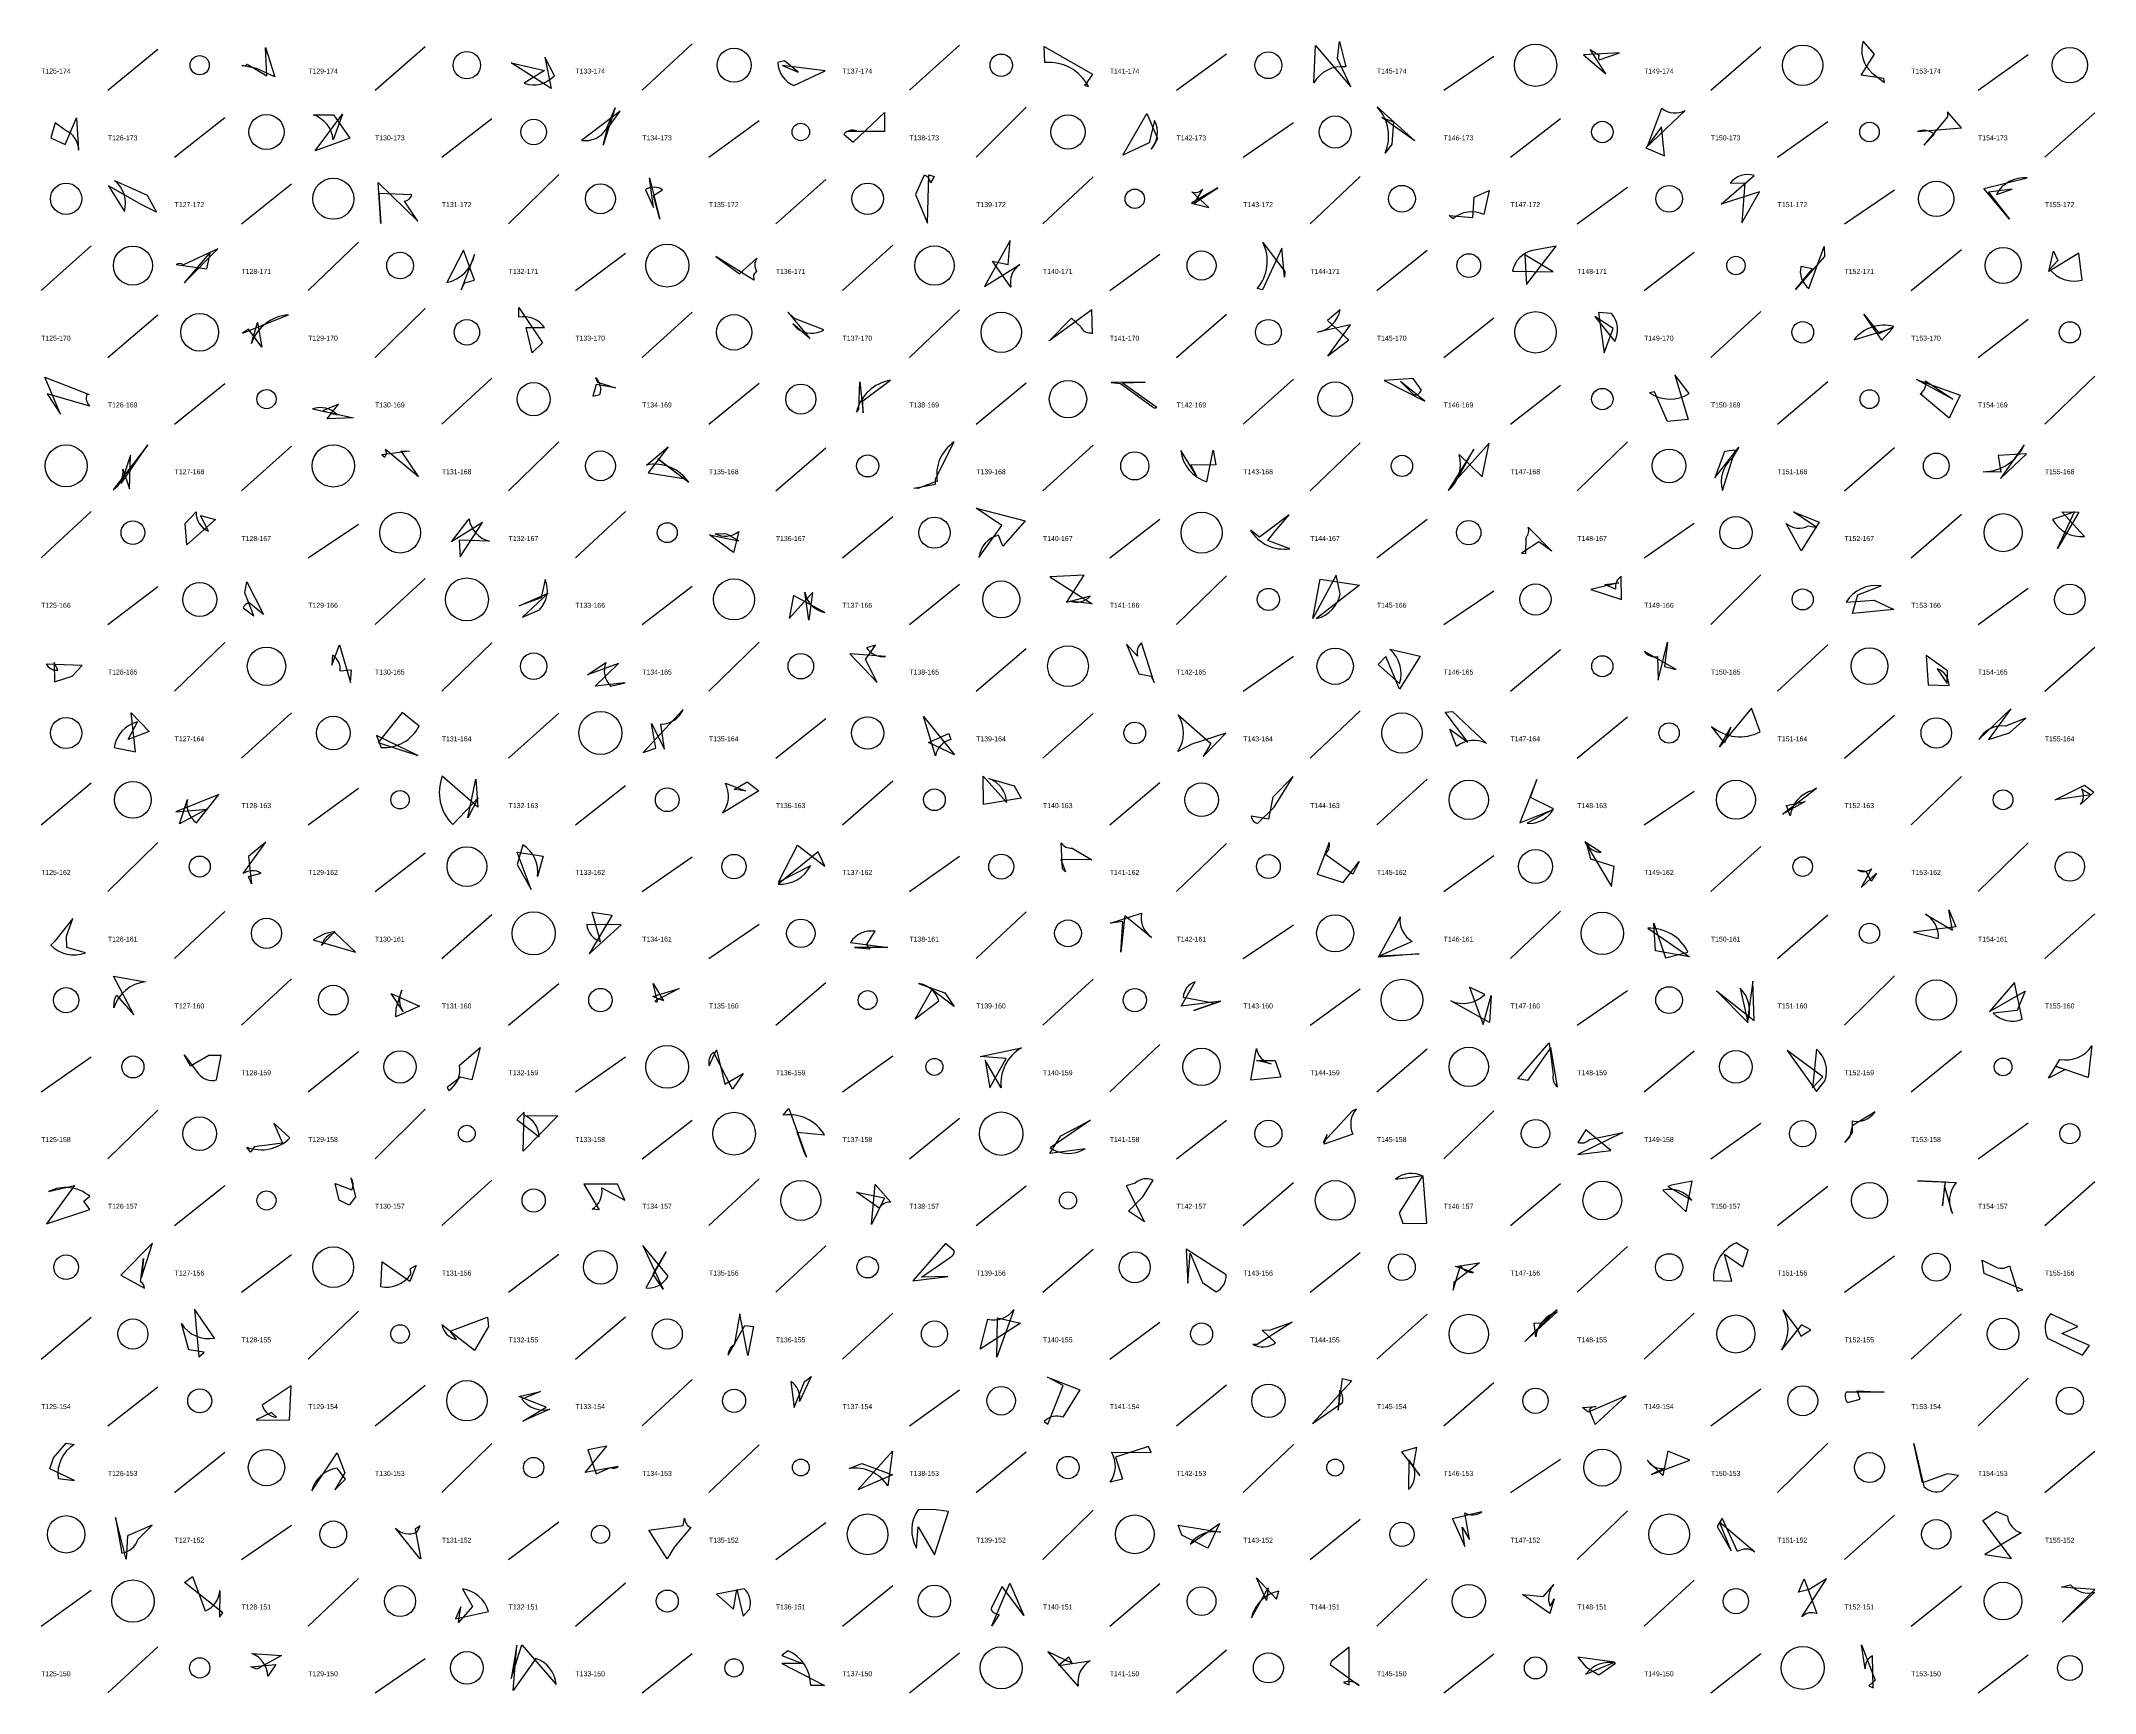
# Model space of a CAD drawing. Header units: millimetres. Extents: x -1 to 9990, y 0 to 15990.
# Drawn here: x 5000 to 6230, y 6000 to 6989 of the extents above; entities that cross this region are included whole.
import ezdxf

# ---------------------------------------------------------------- set-up
doc = ezdxf.new("R2010")
doc.units = ezdxf.units.MM
doc.layers.add('TEXT', color=3, linetype='Continuous')
doc.layers.add('WALL', color=1, linetype='Continuous')

msp = doc.modelspace()

# ---------------------------------------------------------------- linework, layer by layer
for points in [[(5776.4, 6979), (5777.6, 6989.3), (5781.3, 6974, 0.3), (5762.2, 6964.4), (5763.3, 6986.9), (5784.4, 6962.1)], [(6090.1, 6969.1), (6097.9, 6981.7), (6091.2, 6989.5, 0.3), (6096.4, 6970.5), (6104, 6964.7), (6103.6, 6967.1)], [(5140, 6968.1), (5129, 6973.1), (5120.3, 6974.9, 0.3), (5123.5, 6975.6), (5135.2, 6968.6), (5134.5, 6985.7)], [(5281.6, 6976.5), (5301.5, 6971.8), (5289.4, 6964.2, 0.3), (5307.4, 6968.7), (5301.7, 6979.9), (5305.5, 6961)], [(5453.4, 6970.8), (5445.3, 6977.6), (5441.3, 6976.6, 0.3), (5450.8, 6962.8), (5469.5, 6971.6), (5444, 6974.9)], [(5625.5, 6963.4), (5624.7, 6963.1), (5627.2, 6962.3, 0.3), (5601.2, 6976.6), (5600.7, 6986.2), (5629.7, 6969.6)], [(5937, 6969.9), (5927.8, 6984.4), (5933.1, 6981, 0.3), (5933.1, 6978.3), (5945.2, 6982.4), (5923.8, 6981.3)], [(5810, 6941.1), (5808.9, 6927.8), (5804.9, 6922.4, 0.3), (5800.1, 6950), (5822.7, 6929.7), (5803, 6943.6)], [(5014.5, 6927.5), (5021.2, 6943.5), (5022.5, 6924.1, 0.3), (5014.5, 6936), (5008.5, 6940.4), (5005.8, 6931.5)], [(5164.1, 6923.8), (5180.6, 6945.6), (5174.9, 6930.3, 0.3), (5163.1, 6945.2), (5175.2, 6945.3), (5185, 6931.4)], [(5339.1, 6936.7), (5346.9, 6947.4), (5323.6, 6930, 0.3), (5338.6, 6936.9), (5343.8, 6949.5), (5336.7, 6927.1)], [(5505.1, 6935.2), (5482.5, 6935.3), (5488.4, 6935.7, 0.3), (5480.8, 6933.8), (5486.3, 6928.9), (5505.2, 6946.6)], [(5662.3, 6946), (5668.5, 6931.1), (5664.9, 6924.7, 0.3), (5666.9, 6941.8), (5663.6, 6928.5), (5647.8, 6921.2)], [(5970.5, 6938), (5962.2, 6927), (5970.6, 6949.2, 0.3), (5984.6, 6947.9), (5961, 6925.6), (5972.2, 6920.7)], [(6141.7, 6944.1), (6127.5, 6927.2), (6133.7, 6933.6, 0.3), (6123.8, 6935.2), (6150, 6937.4), (6141.8, 6947)], [(5060.3, 6891.3), (5040.3, 6902.7), (5049.9, 6887.4, 0.3), (5044, 6905.9), (5063.5, 6897.1), (5069.1, 6887)], [(5201.8, 6904.8), (5225.7, 6881.5), (5217.6, 6893.6, 0.3), (5222, 6897.3), (5202.3, 6898.1), (5203.4, 6880.2)], [(5370.5, 6882.8), (5366.7, 6897), (5372.2, 6900.4, 0.3), (5362, 6900.4), (5366.7, 6889.7), (5364.3, 6907.6)], [(5531.7, 6909.3), (5534.9, 6908.3), (5532.7, 6904.6, 0.3), (5528.8, 6909.2), (5523.6, 6897.6), (5530.8, 6880.3)], [(5689, 6892.3), (5699.4, 6889.7), (5689.1, 6899.1, 0.3), (5695.5, 6900.7), (5690.4, 6892.1), (5704.8, 6901.5)], [(6029.2, 6899.1), (6006.2, 6891.8), (6025.9, 6909, 0.3), (6011.5, 6904.4), (6020.3, 6904.6), (6018.5, 6880.5)], [(6178.8, 6882.7), (6163.5, 6901.2), (6189.4, 6907.5, 0.3), (6171, 6897.6), (6180.4, 6900.8), (6166.2, 6898.9)], [(5858.2, 6896), (5867.2, 6900), (5864.1, 6885.5, 0.3), (5845.6, 6883), (5843.2, 6885), (5857.5, 6883.8)], [(5085.6, 6844.7), (5105.9, 6865.1), (5085.2, 6855.4, 0.3), (5080.9, 6855.7), (5099.2, 6853.1), (5101.5, 6863.3)], [(5259.6, 6846.3), (5252.9, 6864.2), (5242.9, 6844.8, 0.3), (5259.6, 6861.6), (5251.6, 6840.5), (5253.6, 6844.7)], [(5580.4, 6870), (5565, 6842.4), (5586.1, 6855.7, 0.3), (5580.8, 6842), (5569.8, 6857.6), (5579.1, 6855.7)], [(5743.1, 6865.4), (5731.4, 6840.4), (5728.3, 6841.2, 0.3), (5731.7, 6868.8), (5744.8, 6851.4), (5744.6, 6848)], [(5889.6, 6843.6), (5907.3, 6866.7), (5893.2, 6864, 0.3), (5881.2, 6851.6), (5905.5, 6851.2), (5888.6, 6861.4)], [(6050.6, 6840.7), (6060.9, 6853.1), (6053.9, 6854.5, 0.3), (6058.6, 6841.3), (6067.9, 6866.5), (6068, 6860.4)], [(6205.2, 6863.6), (6207.8, 6858.1), (6202.9, 6852.9, 0.3), (6222.4, 6846.3), (6220.4, 6862.4), (6202.4, 6851.5)], [(5404, 6860.4), (5418.3, 6850), (5428.7, 6859.4, 0.3), (5428.5, 6851.7), (5426.7, 6849.4), (5426.9, 6846.2)], [(5294.2, 6802.7), (5290.6, 6817.8), (5301.5, 6817.8, 0.3), (5286.1, 6824.1), (5286.1, 6829.9), (5300.3, 6808.7)], [(5460.3, 6811.3), (5450.3, 6820.1), (5452.9, 6817.2, 0.3), (5468.8, 6816.5), (5451.3, 6823.3), (5447.2, 6827)], [(5603.5, 6809.8), (5617.1, 6823.4), (5622.6, 6818.2, 0.3), (5628.5, 6814.7), (5629.6, 6814.4), (5629.3, 6828.5)], [(5770.7, 6800.7), (5784.2, 6819.5), (5764.5, 6815, 0.3), (5778, 6828.5), (5770.5, 6822.1), (5783.2, 6810.4)], [(5941.4, 6817.3), (5930.6, 6824.5), (5942.5, 6809.6, 0.3), (5940.5, 6826.3), (5932.8, 6826.8), (5936.1, 6802.8)], [(5124.3, 6816.8), (5120.6, 6814.5), (5148.2, 6825.5, 0.3), (5126, 6808.4), (5129.7, 6820.8), (5132.2, 6806.1)], [(6091.6, 6825.9), (6100.8, 6814.3), (6109.5, 6818.5, 0.3), (6085.8, 6810.6), (6109.1, 6817.6), (6102.4, 6810.4)], [(5974.1, 6761.5), (5966.3, 6779.3), (5963.3, 6778.8, 0.3), (5987, 6778.3), (5978.5, 6789.6), (5986.4, 6762.8)], [(5002.3, 6788.1), (5028.7, 6777.8), (5027.4, 6777.8, 0.3), (5029.2, 6770.7), (5003.7, 6778.1), (5011.6, 6766)], [(5332.5, 6783.8), (5330.5, 6776.8), (5334.7, 6777.7, 0.3), (5332, 6787.9), (5333.2, 6785.1), (5344, 6781.8)], [(5492.3, 6766.8), (5492.1, 6774), (5508.7, 6786.3, 0.3), (5488.3, 6767.2), (5489.7, 6769), (5490.4, 6785.4)], [(5640.9, 6785), (5646.5, 6784.3), (5665.4, 6770.6, 0.3), (5668.2, 6769.9), (5647.5, 6784.8), (5661.3, 6785.2)], [(5828.7, 6773.7), (5814.1, 6785.5), (5822.2, 6777.5, 0.3), (5826.8, 6780.3), (5821.7, 6787.3), (5804.4, 6786.2)], [(6149.3, 6777.3), (6142.7, 6763.5), (6125.4, 6778.1, 0.3), (6128.5, 6786), (6145, 6774.9), (6123.2, 6786.8)], [(5178.1, 6771.9), (5168.7, 6768), (5177.3, 6765.6, 0.3), (5162.6, 6769.1), (5187.2, 6763.8), (5171.3, 6763.1)], [(5047.9, 6724.5), (5064, 6747.6), (5043.1, 6720.7, 0.3), (5049, 6733), (5052.9, 6721.3), (5053.6, 6741.5)], [(5220.7, 6743.9), (5204, 6741.7), (5205.9, 6740.3, 0.3), (5206.3, 6745), (5226, 6728.6), (5215.7, 6744.1)], [(5384.8, 6727.5), (5369.3, 6739.2), (5387.9, 6725.2, 0.3), (5362.6, 6735.5), (5375.6, 6746.5), (5363.6, 6730.9)], [(5535.7, 6724.1), (5535.6, 6727.3), (5546.9, 6749.4, 0.3), (5536.7, 6725.8), (5525.1, 6721.5), (5522.6, 6721.7)], [(5688.5, 6735.4), (5691.9, 6729.1), (5682.6, 6744.2, 0.3), (5698.2, 6725.5), (5702, 6744.4), (5703.6, 6735.6)], [(5848.3, 6727.5), (5858.1, 6745.1), (5842.6, 6720.2, 0.3), (5849.3, 6741.9), (5863, 6728.4), (5867.2, 6748.7)], [(6002.3, 6727.9), (6016.7, 6746.3), (6012.8, 6739.7, 0.3), (6007, 6720.2), (6014.6, 6744.5), (6008.2, 6743.6)], [(6172.1, 6741.3), (6173.7, 6731.3), (6163, 6731.5, 0.3), (6187.6, 6747.6), (6173.4, 6727.5), (6189.1, 6742.2)], [(5087.3, 6687.8), (5086.2, 6700.4), (5092.8, 6707.4, 0.3), (5100.2, 6695.8), (5095.5, 6705.2), (5104.4, 6702.8)], [(5589.3, 6702.1), (5575.9, 6686.9), (5573.4, 6693.6, 0.3), (5561.6, 6680.2), (5575.4, 6699.3), (5560, 6709.6)], [(5747.4, 6705.6), (5729.6, 6692.4), (5724.2, 6696.5, 0.3), (5747.9, 6685.4), (5734.6, 6690.3), (5739.1, 6695.9)], [(6064.8, 6701.3), (6054.1, 6684.1), (6045, 6700.5, 0.3), (6058.4, 6699.1), (6063.5, 6698), (6049.5, 6707.4)], [(6207.5, 6685.6), (6217.8, 6707.5), (6204.6, 6702.9, 0.3), (6223.8, 6692.7), (6210.2, 6707.5), (6220.3, 6707.2)], [(5264.4, 6701.1), (5245.8, 6689.5), (5256.3, 6703.2, 0.3), (5268.5, 6689.9), (5250.4, 6690.6), (5250.9, 6680.5)], [(5417.9, 6690.1), (5410.6, 6694.1), (5403.7, 6694.4, 0.3), (5417.8, 6695.7), (5414.7, 6683.1), (5400.4, 6693.7)], [(5886.5, 6682.7), (5889.1, 6682.5), (5889.3, 6692.2, 0.3), (5890.6, 6698.3), (5904.7, 6684), (5897, 6689.6)], [(5303.7, 6658.8), (5288.3, 6644.4), (5298.5, 6648.8, 0.3), (5301.9, 6667), (5299.5, 6655.9), (5286.3, 6651.1)], [(5604.1, 6668.5), (5629.5, 6652.3), (5616.2, 6654, 0.3), (5628.2, 6657), (5614.2, 6653.1), (5624.6, 6669.5)], [(5766.1, 6667.2), (5789.6, 6663.6), (5763.9, 6643.6, 0.3), (5778, 6658.4), (5775.5, 6669.5), (5761.7, 6643.5)], [(5928.2, 6660.9), (5946.4, 6655), (5946.3, 6668.9, 0.3), (5942.9, 6661.1), (5936.4, 6664), (5944.9, 6665)], [(5123.2, 6665.6), (5133.2, 6645.9), (5124.6, 6652.9, 0.3), (5121.1, 6650), (5127.5, 6645.2), (5122.1, 6659)], [(5462, 6659.1), (5459.7, 6642.6), (5457.3, 6659.3, 0.3), (5469.4, 6647.2), (5450.6, 6657.4), (5448, 6643.5)], [(6084.8, 6646.6), (6088, 6657.7), (6101.9, 6663.2, 0.3), (6081.1, 6653.4), (6097.8, 6654.5), (6109.6, 6649)], [(5185.3, 6605.2), (5186, 6612.6), (5179.1, 6612, 0.3), (5174.6, 6621.6), (5174.2, 6615.6), (5178.7, 6627.8)], [(5493.8, 6619), (5499.7, 6627.6), (5494.3, 6626.1, 0.3), (5505.8, 6620.9), (5484.4, 6622.5), (5500.7, 6605.3)], [(5664.9, 6609), (5666.7, 6605.2), (5659, 6629, 0.3), (5656.7, 6621.1), (5650.1, 6628.2), (5657.4, 6610.5)], [(5805.4, 6620.9), (5800.8, 6616.1), (5813.6, 6604.7, 0.3), (5807.8, 6625.2), (5825.9, 6621.1), (5813.5, 6601.2)], [(5972.3, 6614.8), (5979.2, 6613), (5960.2, 6623.9, 0.3), (5968.1, 6620.8), (5968.4, 6606.6), (5974.1, 6629.4)], [(6128.9, 6621.5), (6130.2, 6603.8), (6142.7, 6603.5, 0.3), (6135.6, 6613.5), (6141.6, 6604.7), (6141.7, 6612.3)], [(5018.7, 6609.1), (5024.6, 6615.4), (5003, 6616.3, 0.3), (5010, 6612.6), (5007.8, 6617.3), (5008.1, 6605.7)], [(5345.9, 6616.6), (5327.3, 6609.9), (5338.3, 6617.2, 0.3), (5341, 6603.1), (5349.8, 6605.1), (5331.8, 6603.1)], [(5064.7, 6575.8), (5052.2, 6571.1), (5057.7, 6581.6, 0.3), (5043.7, 6566.3), (5056.5, 6563.8), (5054, 6587.1)], [(5225.7, 6561.5), (5200.8, 6573.5), (5203.7, 6566.4, 0.3), (5226.4, 6579), (5216.3, 6587.3), (5201.9, 6569.3)], [(5365.5, 6580.6), (5373.3, 6565.4), (5371.1, 6580.3, 0.3), (5384.5, 6589.1), (5360.5, 6563.4), (5368.2, 6565.9)], [(5531.5, 6569.4), (5543.6, 6574.7), (5544.8, 6571.1, 0.3), (5535.7, 6561.3), (5528.5, 6584.8), (5547.1, 6562)], [(5709.5, 6574.9), (5689.2, 6568.4), (5680.8, 6564, 0.3), (5680.9, 6585.9), (5700.6, 6568.7), (5696, 6561)], [(5840.9, 6587.4), (5845.3, 6587.8), (5865.7, 6568.7, 0.3), (5847.6, 6566.9), (5843.7, 6577.3), (5854.5, 6569.6)], [(6012, 6578.4), (6008.2, 6569.2), (6000.4, 6578.9, 0.3), (6029.6, 6575.7), (6024.3, 6589.9), (6005.1, 6566.8)], [(6178.8, 6575), (6188.7, 6583.8), (6176.5, 6579.1, 0.3), (6160.4, 6571.2), (6179.6, 6589.4), (6166.2, 6571.2)], [(5260.4, 6547.4), (5261.5, 6530.6), (5240.3, 6549.1, 0.3), (5246.5, 6520.1), (5261.7, 6536.2), (5255.5, 6524.1)], [(5422.8, 6545.7), (5429.8, 6540.3), (5408, 6527, 0.3), (5409.8, 6544.9), (5421.8, 6540.3), (5415, 6541.2)], [(5564.3, 6532.2), (5564.2, 6549.1), (5578.4, 6533.4, 0.3), (5567.6, 6547.7), (5582.7, 6543.4), (5587, 6536)], [(5737.6, 6536.5), (5735.1, 6523.4), (5724.7, 6525.2, 0.3), (5728.5, 6520.8), (5738.4, 6530.5), (5749.8, 6548.9)], [(5885.6, 6521.2), (5905.6, 6529.1), (5890, 6520.9, 0.3), (5905.8, 6529.6), (5892, 6536.4), (5895.7, 6547.1)], [(6223.7, 6543.8), (6229.3, 6539.5), (6221.3, 6532.1, 0.3), (6222, 6541.5), (6227.8, 6537.9), (6206.1, 6535)], [(5099.3, 6529.3), (5082.8, 6520.6), (5087.6, 6535.2, 0.3), (5093.1, 6521.2), (5106.5, 6538.2), (5080.7, 6527.8)], [(6042.9, 6526.4), (6063.2, 6542), (6061.1, 6540.6, 0.3), (6047.4, 6525.3), (6045.2, 6531.5), (6056.4, 6534)], [(5126.1, 6484.7), (5124.3, 6489), (5131.8, 6491, 0.3), (5121, 6490.8), (5134.7, 6509.6), (5124.2, 6501.1)], [(5285.2, 6503.7), (5300.7, 6501.2), (5297.3, 6489, 0.3), (5288.5, 6508.1), (5285.2, 6496.3), (5293.5, 6481.3)], [(5469.3, 6495.2), (5465.4, 6503.9), (5441.5, 6484.5, 0.3), (5460.8, 6495.5), (5441.7, 6485.6), (5453, 6507.9)], [(5613.6, 6491.8), (5611.8, 6493.7), (5610.9, 6509.2, 0.3), (5617.4, 6506.1), (5629.2, 6499.1), (5610.8, 6499.3)], [(5789.4, 6498), (5785.5, 6490.5), (5768.8, 6502.4, 0.3), (5771.5, 6509.5), (5764.2, 6490.4), (5779.7, 6485.5)], [(5942, 6495.1), (5928.1, 6499.4), (5925.5, 6509.2, 0.3), (5934.4, 6503.5), (5924.5, 6509.8), (5940.4, 6483.1)], [(6096, 6486.3), (6093.1, 6492.1), (6088, 6492.8, 0.3), (6096.1, 6493.7), (6090.1, 6482.5), (6099.1, 6491.1)], [(5019, 6463.9), (5008, 6450.1), (5005.8, 6448, 0.3), (5026.6, 6443.3), (5015.4, 6446.6), (5015.3, 6453.4)], [(5328.3, 6442.8), (5347.5, 6460), (5326.8, 6460.2, 0.3), (5335, 6450.1), (5330.1, 6467.7), (5342, 6465.9)], [(5647.9, 6462.1), (5640.4, 6461), (5659, 6467, 0.3), (5665, 6452.6), (5649.1, 6465.4), (5646.7, 6443.8)], [(5801, 6440.7), (5811.8, 6460.2), (5813.9, 6464.8, 0.3), (5821.2, 6450.2), (5801.7, 6441.6), (5825.3, 6442.7)], [(5965.8, 6461), (5972.8, 6440.3), (5986.3, 6443.8, 0.3), (5962.2, 6458), (5987.3, 6441), (5966.9, 6444.5)], [(6146.7, 6458.9), (6121.4, 6455.7), (6136.2, 6451.9, 0.3), (6128.5, 6466.4), (6144.7, 6456.9), (6142.6, 6469)], [(5163, 6451.1), (5188.3, 6443.8), (5176.2, 6455.3, 0.3), (5168, 6447.8), (5176, 6456), (5169.7, 6454.8)], [(5496.6, 6445.8), (5494.3, 6448.1), (5499.5, 6456.2, 0.3), (5484.7, 6449.5), (5507.1, 6446.5), (5487.2, 6446.5)], [(5055.5, 6406.1), (5043.4, 6429.4), (5062.6, 6426, 0.3), (5043.6, 6410.3), (5043.9, 6415.1), (5045.1, 6418)], [(5212.4, 6404.9), (5212.6, 6410.2), (5216.1, 6420.9, 0.3), (5216.9, 6408.1), (5209.7, 6418.9), (5226.6, 6411.3)], [(5366.3, 6417.1), (5382.2, 6422), (5367.6, 6414.4, 0.3), (5369.2, 6414.1), (5366.5, 6424.9), (5372.8, 6414.6)], [(5533.5, 6421.3), (5523.5, 6403.8), (5537.6, 6414.5, 0.3), (5525.5, 6424.9), (5541.2, 6419.3), (5546.9, 6411.2)], [(5706.5, 6414.4), (5682.7, 6411.3), (5691.2, 6426, 0.3), (5684, 6416.8), (5703, 6413.1), (5690.4, 6408.8)], [(5868.4, 6417.7), (5867.4, 6401.5), (5844.3, 6414.5, 0.3), (5864.6, 6418.3), (5855.5, 6422.8), (5863.7, 6400.3)], [(6025.9, 6402.8), (6025.1, 6426.4), (6021.8, 6401.8, 0.3), (6017.6, 6422.1), (6022.1, 6401.5), (6003.4, 6420.6)], [(6188.3, 6420.4), (6183.4, 6408.8), (6169.1, 6407.2, 0.3), (6186.5, 6403.5), (6181.9, 6425.5), (6166.9, 6408.1)], [(5251.2, 6368.8), (5243.1, 6362.6), (5244.2, 6360.8, 0.3), (5250.6, 6376.1), (5263, 6386.6), (5257.9, 6367.2)], [(5420.5, 6371.1), (5414, 6361.6), (5402.7, 6383.8, 0.3), (5400.2, 6375.7), (5404.5, 6385.3), (5409.5, 6364.7)], [(5578, 6380), (5562.4, 6381.2), (5587.1, 6386.4, 0.3), (5575, 6362.5), (5565.4, 6379.1), (5568.2, 6362.5)], [(5742.4, 6368.9), (5724.4, 6367), (5727.8, 6386, 0.3), (5736.6, 6376.8), (5727.8, 6378.9), (5739, 6378.9)], [(5884.3, 6367.8), (5903.1, 6389.5), (5905.6, 6370.2, 0.3), (5908.1, 6363), (5904.2, 6386.6), (5890.1, 6366.8)], [(6045.7, 6384.9), (6063.3, 6360.3), (6068.4, 6366.8, 0.3), (6063.3, 6385.6), (6060.9, 6362.5), (6067, 6369.1)], [(6212.3, 6373.5), (6202.2, 6368.2), (6209, 6379.5, 0.3), (6228.2, 6387.6), (6226, 6368.7), (6206.8, 6375.3)], [(5089.4, 6375.4), (5085.6, 6382.3), (5094.2, 6370.9, 0.3), (5105.1, 6367.2), (5107.9, 6381.8), (5100.5, 6381.8)], [(5289.3, 6347.8), (5285, 6343.4), (5298.2, 6333.1, 0.3), (5289.7, 6345.9), (5309.4, 6345.6), (5288.7, 6324.6)], [(5456.8, 6324.5), (5452.9, 6335.8), (5469.2, 6334.3, 0.3), (5444.4, 6346.1), (5447.8, 6350), (5458.3, 6320.9)], [(5767.8, 6329.8), (5785.4, 6348.6), (5787.8, 6349.9, 0.3), (5785.6, 6334.8), (5768.4, 6328.8), (5770.2, 6334.5)], [(6080.3, 6329.7), (6084.9, 6335.4), (6084.8, 6342.6, 0.3), (6098.3, 6348.1), (6084.6, 6339.7), (6083.1, 6332.8)], [(5127.7, 6327.2), (5125.4, 6324), (5123.2, 6327, 0.3), (5149, 6332.5), (5139.3, 6341.3), (5144.5, 6329.4)], [(5618.6, 6337.9), (5628.4, 6343.1), (5604.3, 6326.6, 0.3), (5625.2, 6326), (5604.2, 6323.2), (5610.8, 6333.8)], [(5940, 6325), (5925.1, 6337.3), (5920.3, 6329.8, 0.3), (5927.3, 6331.5), (5947.3, 6335.6), (5920.3, 6322.6)], [(5815.6, 6281.2), (5829.9, 6281.3), (5827.7, 6309.4, 0.3), (5811.2, 6307.8), (5827.6, 6310), (5813.4, 6287.5)], [(5029.1, 6289.6), (5025.7, 6294.5), (5029.2, 6297.5, 0.3), (5004.5, 6300.3), (5020.1, 6304), (5003.2, 6280.9)], [(5178.5, 6295.2), (5176.2, 6305.2), (5186.1, 6301.4, 0.3), (5185.6, 6308.6), (5188.3, 6297.2), (5184.6, 6292.1)], [(5325, 6304.7), (5334.2, 6289.4), (5330, 6289.7, 0.3), (5335.8, 6302.5), (5349.6, 6295.1), (5345.2, 6304.8)], [(5497.3, 6280.5), (5499.6, 6304.6), (5508.8, 6293.9, 0.3), (5501.9, 6290.3), (5488.3, 6300), (5505.2, 6296.6)], [(5651.3, 6288.5), (5659.9, 6297.1), (5666.1, 6307.1, 0.3), (5655.3, 6305.4), (5649.8, 6303.8), (5660.9, 6282.1)], [(5976.4, 6304.2), (5974.3, 6303.4), (5988.6, 6295.2, 0.3), (5971.2, 6301.1), (5985.2, 6288.1), (5988.8, 6306.6)], [(6140.6, 6305.9), (6123.7, 6306.7), (6146.9, 6305.8, 0.3), (6144.7, 6287.1), (6140, 6303.9), (6138.8, 6291.7)], [(5066.8, 6269.4), (5047.7, 6250.3), (5062, 6242.5, 0.3), (5059.6, 6246.2), (5061.3, 6260.3), (5060.2, 6248.8)], [(5366.5, 6250.9), (5374.4, 6264.3), (5362.1, 6242.6, 0.3), (5375.5, 6249.6), (5360.4, 6268.1), (5372.5, 6241.9)], [(5543, 6249.4), (5527.2, 6249.1), (5544.7, 6261.1, 0.3), (5546.9, 6264.8), (5541.7, 6269.2), (5522, 6246.9)], [(5688.2, 6263.4), (5695.6, 6245.9), (5703.8, 6240.3, 0.3), (5709.7, 6250.4), (5685.8, 6265.9), (5686.7, 6245.4)], [(6019.2, 6255.2), (6022.3, 6265.2), (6015.1, 6269.6, 0.3), (6001.5, 6247), (6012.5, 6246.6), (6008.1, 6262.9)], [(5220.8, 6246.4), (5204, 6258.2), (5203.2, 6243.4, 0.3), (5221.4, 6250.8), (5221.3, 6254.3), (5224.7, 6256.1)], [(5846, 6245.9), (5845.7, 6241.3), (5850.1, 6256.1, 0.3), (5857.8, 6251.9), (5847.1, 6255.5), (5861.4, 6257.6)], [(6163.6, 6251.2), (6162.4, 6259.3), (6169.7, 6255.7, 0.3), (6178.8, 6255.8), (6183.6, 6240.7), (6186.8, 6241.4)], [(5097.7, 6204.1), (5088.5, 6205.6), (5084, 6221.2, 0.3), (5103.9, 6212.5), (5091.8, 6229.8), (5094.4, 6201.4)], [(5267.9, 6219.5), (5259.6, 6205.2), (5240, 6220.5, 0.3), (5248.8, 6211.7), (5244.9, 6216.6), (5267.4, 6225.1)], [(5423.3, 6202.1), (5418.5, 6227.1), (5415.1, 6208.4, 0.3), (5411.5, 6202.4), (5421.5, 6220), (5426.6, 6219.5)], [(5586.6, 6221.4), (5562.4, 6206), (5566.9, 6223.9, 0.3), (5582.6, 6229.5), (5572.3, 6201.1), (5572.8, 6224.7)], [(5908, 6229.6), (5888.6, 6210.6), (5908, 6228.2, 0.3), (5895.1, 6213.4), (5894.1, 6221.4), (5898.3, 6221.7)], [(6059.8, 6217.4), (6054.3, 6220.4), (6042.2, 6205.6, 0.3), (6043.1, 6229.5), (6051.8, 6217.8), (6053.8, 6213.7)], [(6210.1, 6215.2), (6219.7, 6219.4), (6203.3, 6227.1, 0.3), (6201.5, 6212.6), (6222.5, 6202.3), (6226.7, 6208.1)], [(5749.3, 6222), (5728.2, 6208.8), (5725.6, 6208.8, 0.3), (5739.2, 6209.8), (5731.3, 6217.3), (5736.3, 6217.5)], [(5457.5, 6186.7), (5461.2, 6189.6), (5454.3, 6174.5, 0.3), (5449, 6186.6), (5451, 6170.9), (5457.3, 6187)], [(5602.8, 6189.1), (5622.1, 6181.6), (5611.9, 6165.1, 0.3), (5600.8, 6162.6), (5603, 6160.9), (5612.2, 6184.1)], [(5784.9, 6187), (5761.5, 6161.3), (5779.2, 6173.7, 0.3), (5777.5, 6181.2), (5776.8, 6169.3), (5779.3, 6188.3)], [(5148.7, 6163.4), (5149.8, 6183.9), (5132.4, 6172.3, 0.3), (5141, 6165.1), (5137.9, 6167.9), (5128.9, 6163.6)], [(5286.2, 6177.5), (5299, 6180.5), (5288, 6175.9, 0.3), (5304.7, 6169.9), (5288.5, 6162.8), (5302.4, 6171.1)], [(5926.6, 6168.1), (5923.1, 6171), (5931.3, 6171.5, 0.3), (5927.1, 6169.4), (5930.7, 6160.8), (5949.2, 6178)], [(6103.7, 6180.2), (6097.5, 6180.2), (6081, 6180.2, 0.3), (6081.8, 6173.9), (6089.4, 6176), (6087.7, 6181)], [(5007.4, 6140.8), (5015, 6149.7), (5019.9, 6148.8, 0.3), (5010.3, 6128.4), (5020, 6127.3), (5005.2, 6134.3)], [(5175.9, 6121.6), (5182.4, 6128), (5177.3, 6134.7, 0.3), (5162.1, 6121.1), (5177.4, 6143.8), (5182, 6131.9)], [(5327.4, 6145.7), (5332.4, 6131.2), (5341, 6135, 0.3), (5345.7, 6135.7), (5325.8, 6132.1), (5338.9, 6147.8)], [(5489.2, 6121.6), (5509.9, 6144.9), (5507.1, 6124, 0.3), (5483.9, 6134.4), (5491.5, 6137.5), (5509.9, 6130.7)], [(5643.4, 6141.3), (5647.7, 6128), (5640.3, 6126.3, 0.3), (5641, 6144.3), (5664.9, 6144), (5663.3, 6147.6)], [(5825.8, 6130.3), (5819.1, 6139.6), (5819, 6121.9, 0.3), (5821.9, 6135.8), (5823.9, 6147.1), (5814.8, 6144.4)], [(5974.2, 6144.9), (5971.3, 6130.3), (5961.9, 6139.4, 0.3), (5972.2, 6134.6), (5964.5, 6130.8), (5987.4, 6139.4)], [(6126.7, 6125.8), (6121.6, 6149.5), (6127.6, 6123.7, 0.3), (6138.7, 6121.1), (6148.3, 6130.3), (6141.7, 6131.2)], [(5050.9, 6080.2), (5044.6, 6105), (5048.4, 6083.8, 0.3), (5057.9, 6091.9), (5066.6, 6100.4), (5051.7, 6094.1)], [(5363.9, 6097.4), (5384.6, 6100.2), (5385.4, 6104.7, 0.3), (5389.2, 6099), (5379.3, 6087.6), (5375, 6080.3)], [(5543.4, 6108.6), (5534.7, 6109.8), (5525.3, 6109.6, 0.3), (5524.3, 6086.8), (5525.2, 6099.5), (5535, 6082.8)], [(5683.1, 6094.5), (5680.9, 6100.4), (5706.5, 6096.2, 0.3), (5688.1, 6089.2), (5705.8, 6101.5), (5698.7, 6086.7)], [(5851.1, 6099.3), (5855.5, 6092), (5852.7, 6107.9, 0.3), (5862.8, 6108.5), (5845.3, 6104.3), (5852.7, 6087.7)], [(6012.2, 6085.1), (6005.1, 6102.5), (6026.3, 6084.5, 0.3), (6016, 6084.7), (6006.7, 6104.6), (6003.8, 6099.6)], [(6162.8, 6103.3), (6171.1, 6108.6), (6177.6, 6105.9, 0.3), (6185.8, 6095.9), (6164, 6083), (6180.1, 6080.5)], [(5227.4, 6080.3), (5226.9, 6080.5), (5212.3, 6098.6, 0.3), (5225, 6096.2), (5227.1, 6100), (5224.1, 6098)], [(5085.9, 6066.2), (5090.7, 6069.7), (5098.3, 6049.2, 0.3), (5107, 6061.4), (5106.9, 6045.3), (5108.9, 6048)], [(5588.5, 6046.3), (5575.6, 6063.7), (5568.7, 6050.3, 0.3), (5573.7, 6047), (5569.4, 6040.1), (5580.1, 6065.7)], [(5727.8, 6069), (5739.8, 6056.1), (5741.3, 6060.9, 0.3), (5724.8, 6045), (5734.8, 6063), (5733.8, 6055.3)], [(5887.1, 6059), (5899.8, 6057.8), (5905.9, 6064.9, 0.3), (5903.7, 6052), (5906.1, 6056.3), (5903.5, 6047.6)], [(6052.5, 6060.4), (6055.8, 6068.4), (6063.4, 6047.5, 0.3), (6054.5, 6045.6), (6069.3, 6068.4), (6058.9, 6061.9)], [(6221.6, 6062.6), (6209.9, 6063.4), (6215.3, 6064.8, 0.3), (6229.9, 6060.4), (6210.4, 6042.3), (6229.9, 6061.9)], [(5251.3, 6051.6), (5248.1, 6044.3), (5268, 6048.7, 0.3), (5252.3, 6062.3), (5258.4, 6051.7), (5249.9, 6042.1)], [(5416.6, 6061.9), (5420.5, 6045.9), (5424.2, 6050.1, 0.3), (5421.1, 6062.3), (5404.5, 6059.1), (5414.6, 6050.2)], [(5281.5, 6008.6), (5288, 6028.8), (5308.5, 6005.1, 0.3), (5296.3, 6020.6), (5282.8, 6001.5), (5285, 6028.7)], [(5772.8, 6019), (5772, 6017), (5789.3, 6004.5, 0.3), (5780, 6006.2), (5783.4, 6004.8), (5783.3, 6027.4)], [(6094.7, 6004.2), (6097.1, 6003), (6096.7, 6022.2, 0.3), (6092.5, 6014.5), (6090.3, 6028.9), (6098.3, 6007.7)], [(5125.6, 6015.6), (5140.5, 6017), (5135.8, 6010, 0.3), (5126.3, 6023.6), (5143.9, 6022.5), (5129.3, 6014.2)], [(5443.6, 6017.7), (5469.1, 6004.5), (5460.9, 6004.5, 0.3), (5447.2, 6025.3), (5443.6, 6022.4), (5455.9, 6017.6)], [(5615.4, 6021.5), (5609.3, 6016.5), (5628.3, 6019.3, 0.3), (5621, 6004), (5603, 6024.9), (5617.4, 6017.9)], [(5925.1, 6015.6), (5932.9, 6010.9), (5942.9, 6017.8, 0.3), (5925.2, 6011.3), (5942.2, 6018.5), (5920.4, 6021.4)]]:
    msp.add_lwpolyline(points, format="xyb", close=True)
for centre, radius in [((5895, 6975), 12.7), ((6055, 6975), 12.1), ((5095, 6975), 5.75), ((5255, 6975), 8.2), ((5415, 6975), 10.2), ((5575, 6975), 6.7), ((5735, 6975), 8.02), ((6215, 6975), 10.6), ((5135, 6935), 10.5), ((5295, 6935), 7.59), ((5455, 6935), 5.2), ((5615, 6935), 10.2), ((5775, 6935), 9.59), ((5935, 6935), 6.41), ((6095, 6935), 5.88), ((5015, 6895), 9.4), ((5175, 6895), 12.3), ((5335, 6895), 8.98), ((5495, 6895), 9.41), ((5655, 6895), 5.81), ((5815, 6895), 8.03), ((5975, 6895), 8.01), ((6135, 6895), 10.6), ((5055, 6855), 11.7), ((5375, 6855), 12.9), ((5535, 6855), 11.8), ((5695, 6855), 8.72), ((6175, 6855), 10.8), ((5215, 6855), 8.01), ((5855, 6855), 7.11), ((6015, 6855), 5.53), ((5575, 6815), 12.1), ((5895, 6815), 12.4), ((5095, 6815), 11.3), ((5255, 6815), 7.63), ((5415, 6815), 10.6), ((5735, 6815), 7.74), ((6055, 6815), 6.5), ((6215, 6815), 6.35), ((5135, 6775), 5.77), ((5295, 6775), 9.95), ((5455, 6775), 9.01), ((5615, 6775), 11.2), ((5775, 6775), 10.4), ((5935, 6775), 6.4), ((6095, 6775), 5.65), ((5015, 6735), 12.6), ((5175, 6735), 12.7), ((5335, 6735), 8.94), ((5495, 6735), 6.64), ((5655, 6735), 8.45), ((5815, 6735), 6.38), ((5975, 6735), 10.1), ((6135, 6735), 7.72), ((5215, 6695), 12.2), ((5535, 6695), 9.36), ((5695, 6695), 12.3), ((6015, 6695), 9.71), ((6175, 6695), 11.4), ((5055, 6695), 7.11), ((5375, 6695), 5.98), ((5855, 6695), 7.31), ((5255, 6655), 12.9), ((5415, 6655), 12.3), ((5095, 6655), 10.2), ((5575, 6655), 11.1), ((5735, 6655), 6.65), ((5895, 6655), 9.38), ((6055, 6655), 6.32), ((6215, 6655), 9.18), ((5135, 6615), 11.5), ((5295, 6615), 7.93), ((5455, 6615), 7.65), ((5615, 6615), 12.2), ((5775, 6615), 10.9), ((5935, 6615), 6.32), ((6095, 6615), 11), ((5015, 6575), 9.35), ((5175, 6575), 10.1), ((5335, 6575), 12.9), ((5495, 6575), 9.71), ((5655, 6575), 6.51), ((5815, 6575), 12.1), ((5975, 6575), 6.11), ((6135, 6575), 9.15), ((5055, 6535), 11), ((5695, 6535), 10.1), ((5855, 6535), 11.8), ((6015, 6535), 11.7), ((5215, 6535), 5.5), ((5375, 6535), 7.12), ((5535, 6535), 6.5), ((6175, 6535), 5.93), ((5255, 6495), 11.9), ((5095, 6495), 6.3), ((5415, 6495), 7.31), ((5575, 6495), 7.47), ((5735, 6495), 7.14), ((5895, 6495), 10.2), ((6055, 6495), 5.87), ((6215, 6495), 8.77), ((5135, 6455), 9.02), ((5295, 6455), 12.9), ((5455, 6455), 8.51), ((5615, 6455), 7.99), ((5775, 6455), 11.1), ((5935, 6455), 12.7), ((6095, 6455), 6.06), ((5015, 6415), 7.53), ((5175, 6415), 8.91), ((5335, 6415), 7.02), ((5495, 6415), 5.66), ((5655, 6415), 6.97), ((5815, 6415), 12.5), ((5975, 6415), 8.03), ((6135, 6415), 12.1), ((5215, 6375), 9.68), ((5375, 6375), 12.8), ((5695, 6375), 11.2), ((5855, 6375), 11.8), ((6015, 6375), 9.8), ((5055, 6375), 6.61), ((5535, 6375), 5.12), ((6175, 6375), 5.32), ((5415, 6335), 12.8), ((5575, 6335), 13), ((5095, 6335), 10.1), ((5255, 6335), 5.02), ((5735, 6335), 8.14), ((5895, 6335), 8.51), ((6055, 6335), 7.88), ((6215, 6335), 6.02), ((5135, 6295), 5.74), ((5295, 6295), 6.96), ((5455, 6295), 12), ((5615, 6295), 5.15), ((5775, 6295), 11.9), ((5935, 6295), 11.6), ((6095, 6295), 10.8), ((5015, 6255), 7.37), ((5175, 6255), 12.2), ((5335, 6255), 10.1), ((5495, 6255), 6.42), ((5655, 6255), 9.26), ((5815, 6255), 7.98), ((5975, 6255), 8.11), ((6135, 6255), 8.38), ((5055, 6215), 8.99), ((5375, 6215), 9.02), ((5855, 6215), 11.8), ((6015, 6215), 11.4), ((6175, 6215), 9.5), ((5215, 6215), 5.57), ((5535, 6215), 7.83), ((5695, 6215), 6.59), ((5255, 6175), 12.1), ((5095, 6175), 7.18), ((5415, 6175), 6.95), ((5575, 6175), 8.53), ((5735, 6175), 10), ((5895, 6175), 7.56), ((6055, 6175), 8.98), ((6215, 6175), 8.1), ((5135, 6135), 10.9), ((5295, 6135), 6.07), ((5455, 6135), 5.05), ((5615, 6135), 6.69), ((5775, 6135), 5.06), ((5935, 6135), 11.1), ((6095, 6135), 8.97), ((5015, 6095), 11.2), ((5175, 6095), 7.99), ((5495, 6095), 12.2), ((5655, 6095), 11.6), ((5815, 6095), 7.23), ((5975, 6095), 12.2), ((6135, 6095), 8.8), ((5335, 6095), 5.45), ((5055, 6055), 12.7), ((5215, 6055), 9.28), ((5535, 6055), 9.64), ((5855, 6055), 10), ((6175, 6055), 11.3), ((5375, 6055), 6.63), ((5695, 6055), 8.62), ((6015, 6055), 7.55), ((5575, 6015), 12.6), ((6055, 6015), 12.9), ((5095, 6015), 6.08), ((5255, 6015), 9.74), ((5415, 6015), 5.47), ((5735, 6015), 9), ((5895, 6015), 6.65), ((6215, 6015), 7.46)]:
    msp.add_circle(centre, radius)
at = {"layer": 'WALL'}
for p, q in [((5360, 6960), (5390, 6987.9)), ((5520, 6960), (5550, 6987)), ((5040, 6960), (5070, 6984.6)), ((5200, 6960), (5230, 6986.2)), ((5680, 6960), (5710, 6981.8)), ((5840, 6960), (5870, 6980.4)), ((6000, 6960), (6030, 6986.1)), ((6160, 6960), (6190, 6981.4)), ((5560, 6920), (5590, 6949.8)), ((5080, 6920), (5110, 6943.7)), ((5240, 6920), (5270, 6943.1)), ((5400, 6920), (5430, 6941.8)), ((5720, 6920), (5750, 6940.7)), ((5880, 6920), (5910, 6943)), ((6040, 6920), (6070, 6941.3)), ((6200, 6920), (6230, 6946.4)), ((5120, 6880), (5150, 6903.9)), ((5280, 6880), (5310, 6909.5)), ((5440, 6880), (5470, 6906.5)), ((5600, 6880), (5630, 6908.2)), ((5760, 6880), (5790, 6908.4)), ((5920, 6880), (5950, 6902)), ((6080, 6880), (6110, 6900.4)), ((5000, 6840), (5030, 6866.8)), ((5160, 6840), (5190, 6869.1)), ((5480, 6840), (5510, 6867.2)), ((5800, 6840), (5830, 6864.3)), ((6120, 6840), (6150, 6864.6)), ((5320, 6840), (5350, 6862.4)), ((5640, 6840), (5670, 6861.8)), ((5960, 6840), (5990, 6863)), ((5200, 6800), (5230, 6829.2)), ((5360, 6800), (5390, 6827)), ((5520, 6800), (5550, 6828.4)), ((6000, 6800), (6030, 6827.5)), ((5040, 6800), (5070, 6825.4)), ((5680, 6800), (5710, 6825.9)), ((5840, 6800), (5870, 6823.7)), ((6160, 6800), (6190, 6822.8)), ((5080, 6760), (5110, 6784.3)), ((5240, 6760), (5270, 6787.5)), ((5400, 6760), (5430, 6784.5)), ((5560, 6760), (5590, 6784.8)), ((5720, 6760), (5750, 6787)), ((5880, 6760), (5910, 6783.4)), ((6040, 6760), (6070, 6785.6)), ((6200, 6760), (6230, 6788.8)), ((5120, 6720), (5150, 6746.9)), ((5280, 6720), (5310, 6749.4)), ((5440, 6720), (5470, 6745.9)), ((5600, 6720), (5630, 6747.5)), ((5760, 6720), (5790, 6748.8)), ((5920, 6720), (5950, 6749.4)), ((6080, 6720), (6110, 6746)), ((5000, 6680), (5030, 6707.6)), ((5320, 6680), (5350, 6707.7)), ((5480, 6680), (5510, 6704.6)), ((6120, 6680), (6150, 6706.1)), ((5160, 6680), (5190, 6700.1)), ((5640, 6680), (5670, 6703.1)), ((5800, 6680), (5830, 6703)), ((5960, 6680), (5990, 6700.7)), ((5200, 6640), (5230, 6667.6)), ((5680, 6640), (5710, 6669.1)), ((6000, 6640), (6030, 6669.7)), ((5040, 6640), (5070, 6662.8)), ((5360, 6640), (5390, 6663)), ((5520, 6640), (5550, 6664.2)), ((5840, 6640), (5870, 6660.1)), ((6160, 6640), (6190, 6661.7)), ((5080, 6600), (5110, 6629.2)), ((5240, 6600), (5270, 6629.1)), ((5400, 6600), (5430, 6629.5)), ((5560, 6600), (5590, 6625.7)), ((5720, 6600), (5750, 6621.1)), ((5880, 6600), (5910, 6625.1)), ((6040, 6600), (6070, 6627.8)), ((6200, 6600), (6230, 6626.4)), ((5120, 6560), (5150, 6587.1)), ((5280, 6560), (5310, 6586.9)), ((5440, 6560), (5470, 6583.6)), ((5600, 6560), (5630, 6586.7)), ((5760, 6560), (5790, 6588.2)), ((5920, 6560), (5950, 6584.7)), ((6080, 6560), (6110, 6585.6)), ((5000, 6520), (5030, 6545.1)), ((5480, 6520), (5510, 6546.4)), ((5640, 6520), (5670, 6545.3)), ((5800, 6520), (5830, 6547.4)), ((6120, 6520), (6150, 6549)), ((5160, 6520), (5190, 6542)), ((5320, 6520), (5350, 6543.5)), ((5960, 6520), (5990, 6540.1)), ((5040, 6480), (5070, 6509.4)), ((5680, 6480), (5710, 6508.8)), ((6000, 6480), (6030, 6507.1)), ((6160, 6480), (6190, 6509.3)), ((5200, 6480), (5230, 6503.3)), ((5360, 6480), (5390, 6500.8)), ((5520, 6480), (5550, 6501.2)), ((5840, 6480), (5870, 6501.7)), ((5080, 6440), (5110, 6468)), ((5240, 6440), (5270, 6466.3)), ((5400, 6440), (5430, 6460.5)), ((5560, 6440), (5590, 6467.9)), ((5720, 6440), (5750, 6460)), ((5880, 6440), (5910, 6468.3)), ((6040, 6440), (6070, 6466)), ((6200, 6440), (6230, 6466.7)), ((5120, 6400), (5150, 6427.7)), ((5280, 6400), (5310, 6425)), ((5440, 6400), (5470, 6425.5)), ((5600, 6400), (5630, 6427.5)), ((5760, 6400), (5790, 6421.8)), ((5920, 6400), (5950, 6420.7)), ((6080, 6400), (6110, 6429.5)), ((5160, 6360), (5190, 6384.2)), ((5640, 6360), (5670, 6388.5)), ((5800, 6360), (5830, 6385.8)), ((5960, 6360), (5990, 6384.7)), ((6120, 6360), (6150, 6384.6)), ((5000, 6360), (5030, 6381.1)), ((5320, 6360), (5350, 6381)), ((5480, 6360), (5510, 6381.7)), ((5040, 6320), (5070, 6349)), ((5200, 6320), (5230, 6349.6)), ((5840, 6320), (5870, 6348.6)), ((5360, 6320), (5390, 6343.1)), ((5520, 6320), (5550, 6344.3)), ((5680, 6320), (5710, 6343.1)), ((6000, 6320), (6030, 6341.3)), ((6160, 6320), (6190, 6341.4)), ((5080, 6280), (5110, 6303.9)), ((5240, 6280), (5270, 6307.1)), ((5400, 6280), (5430, 6307.9)), ((5560, 6280), (5590, 6303.7)), ((5720, 6280), (5750, 6305.7)), ((5880, 6280), (5910, 6305.2)), ((6040, 6280), (6070, 6303.6)), ((6200, 6280), (6230, 6306.4)), ((5120, 6240), (5150, 6262.7)), ((5280, 6240), (5310, 6262.9)), ((5440, 6240), (5470, 6267.8)), ((5600, 6240), (5630, 6265.8)), ((5760, 6240), (5790, 6263.8)), ((5920, 6240), (5950, 6267.5)), ((6080, 6240), (6110, 6261.9)), ((5000, 6200), (5030, 6225.1)), ((5160, 6200), (5190, 6228.6)), ((5320, 6200), (5350, 6225.2)), ((5480, 6200), (5510, 6227.5)), ((5800, 6200), (5830, 6226.9)), ((5960, 6200), (5990, 6227.5)), ((6120, 6200), (6150, 6227.1)), ((5640, 6200), (5670, 6222.1)), ((5360, 6160), (5390, 6187.7)), ((6160, 6160), (6190, 6188.6)), ((5040, 6160), (5070, 6183.3)), ((5200, 6160), (5230, 6184.3)), ((5520, 6160), (5550, 6181.5)), ((5680, 6160), (5710, 6184.5)), ((5840, 6160), (5870, 6186)), ((6000, 6160), (6030, 6182.2)), ((5080, 6120), (5110, 6144.2)), ((5240, 6120), (5270, 6149.5)), ((5400, 6120), (5430, 6148.6)), ((5560, 6120), (5590, 6144.4)), ((5720, 6120), (5750, 6148.8)), ((5880, 6120), (5910, 6140)), ((6040, 6120), (6070, 6149.7)), ((6200, 6120), (6230, 6144.8)), ((5280, 6080), (5310, 6102.4)), ((5440, 6080), (5470, 6102)), ((5600, 6080), (5630, 6109.5)), ((5760, 6080), (5790, 6104)), ((5920, 6080), (5950, 6109.1)), ((6080, 6080), (6110, 6106.4)), ((5120, 6080), (5150, 6100.5)), ((5160, 6040), (5190, 6068.5)), ((5320, 6040), (5350, 6066)), ((5480, 6040), (5510, 6064.3)), ((5640, 6040), (5670, 6065.6)), ((5800, 6040), (5830, 6068.3)), ((5960, 6040), (5990, 6067.5)), ((6120, 6040), (6150, 6064.2)), ((5000, 6040), (5030, 6061.5)), ((5040, 6000), (5070, 6027.7)), ((5200, 6000), (5230, 6020.6)), ((5360, 6000), (5390, 6023.6)), ((5520, 6000), (5550, 6024.1)), ((5680, 6000), (5710, 6025.9)), ((5840, 6000), (5870, 6023.5)), ((6000, 6000), (6030, 6023.6)), ((6160, 6000), (6190, 6022.8))]:
    msp.add_line(p, q, dxfattribs=at)

# ---------------------------------------------------------------- texts
at = {"layer": 'TEXT'}
for s, p in [('T125-174', (5000, 6970)), ('T129-174', (5160, 6970)), ('T133-174', (5320, 6970)), ('T137-174', (5480, 6970)), ('T141-174', (5640, 6970)), ('T145-174', (5800, 6970)), ('T149-174', (5960, 6970)), ('T153-174', (6120, 6970)), ('T126-173', (5040, 6930)), ('T130-173', (5200, 6930)), ('T134-173', (5360, 6930)), ('T138-173', (5520, 6930)), ('T142-173', (5680, 6930)), ('T146-173', (5840, 6930)), ('T150-173', (6000, 6930)), ('T154-173', (6160, 6930)), ('T127-172', (5080, 6890)), ('T131-172', (5240, 6890)), ('T135-172', (5400, 6890)), ('T139-172', (5560, 6890)), ('T143-172', (5720, 6890)), ('T147-172', (5880, 6890)), ('T151-172', (6040, 6890)), ('T155-172', (6200, 6890)), ('T128-171', (5120, 6850)), ('T132-171', (5280, 6850)), ('T136-171', (5440, 6850)), ('T140-171', (5600, 6850)), ('T144-171', (5760, 6850)), ('T148-171', (5920, 6850)), ('T152-171', (6080, 6850)), ('T125-170', (5000, 6810)), ('T129-170', (5160, 6810)), ('T133-170', (5320, 6810)), ('T137-170', (5480, 6810)), ('T141-170', (5640, 6810)), ('T145-170', (5800, 6810)), ('T149-170', (5960, 6810)), ('T153-170', (6120, 6810)), ('T126-169', (5040, 6770)), ('T130-169', (5200, 6770)), ('T134-169', (5360, 6770)), ('T138-169', (5520, 6770)), ('T142-169', (5680, 6770)), ('T146-169', (5840, 6770)), ('T150-169', (6000, 6770)), ('T154-169', (6160, 6770)), ('T127-168', (5080, 6730)), ('T131-168', (5240, 6730)), ('T135-168', (5400, 6730)), ('T139-168', (5560, 6730)), ('T143-168', (5720, 6730)), ('T147-168', (5880, 6730)), ('T151-168', (6040, 6730)), ('T155-168', (6200, 6730)), ('T128-167', (5120, 6690)), ('T132-167', (5280, 6690)), ('T136-167', (5440, 6690)), ('T140-167', (5600, 6690)), ('T144-167', (5760, 6690)), ('T148-167', (5920, 6690)), ('T152-167', (6080, 6690)), ('T125-166', (5000, 6650)), ('T129-166', (5160, 6650)), ('T133-166', (5320, 6650)), ('T137-166', (5480, 6650)), ('T141-166', (5640, 6650)), ('T145-166', (5800, 6650)), ('T149-166', (5960, 6650)), ('T153-166', (6120, 6650)), ('T126-165', (5040, 6610)), ('T130-165', (5200, 6610)), ('T134-165', (5360, 6610)), ('T138-165', (5520, 6610)), ('T142-165', (5680, 6610)), ('T146-165', (5840, 6610)), ('T150-165', (6000, 6610)), ('T154-165', (6160, 6610)), ('T127-164', (5080, 6570)), ('T131-164', (5240, 6570)), ('T135-164', (5400, 6570)), ('T139-164', (5560, 6570)), ('T143-164', (5720, 6570)), ('T147-164', (5880, 6570)), ('T151-164', (6040, 6570)), ('T155-164', (6200, 6570)), ('T128-163', (5120, 6530)), ('T132-163', (5280, 6530)), ('T136-163', (5440, 6530)), ('T140-163', (5600, 6530)), ('T144-163', (5760, 6530)), ('T148-163', (5920, 6530)), ('T152-163', (6080, 6530)), ('T125-162', (5000, 6490)), ('T129-162', (5160, 6490)), ('T133-162', (5320, 6490)), ('T137-162', (5480, 6490)), ('T141-162', (5640, 6490)), ('T145-162', (5800, 6490)), ('T149-162', (5960, 6490)), ('T153-162', (6120, 6490)), ('T126-161', (5040, 6450)), ('T130-161', (5200, 6450)), ('T134-161', (5360, 6450)), ('T138-161', (5520, 6450)), ('T142-161', (5680, 6450)), ('T146-161', (5840, 6450)), ('T150-161', (6000, 6450)), ('T154-161', (6160, 6450)), ('T127-160', (5080, 6410)), ('T131-160', (5240, 6410)), ('T135-160', (5400, 6410)), ('T139-160', (5560, 6410)), ('T143-160', (5720, 6410)), ('T147-160', (5880, 6410)), ('T151-160', (6040, 6410)), ('T155-160', (6200, 6410)), ('T128-159', (5120, 6370)), ('T132-159', (5280, 6370)), ('T136-159', (5440, 6370)), ('T140-159', (5600, 6370)), ('T144-159', (5760, 6370)), ('T148-159', (5920, 6370)), ('T152-159', (6080, 6370)), ('T125-158', (5000, 6330)), ('T129-158', (5160, 6330)), ('T133-158', (5320, 6330)), ('T137-158', (5480, 6330)), ('T141-158', (5640, 6330)), ('T145-158', (5800, 6330)), ('T149-158', (5960, 6330)), ('T153-158', (6120, 6330)), ('T126-157', (5040, 6290)), ('T130-157', (5200, 6290)), ('T134-157', (5360, 6290)), ('T138-157', (5520, 6290)), ('T142-157', (5680, 6290)), ('T146-157', (5840, 6290)), ('T150-157', (6000, 6290)), ('T154-157', (6160, 6290)), ('T127-156', (5080, 6250)), ('T131-156', (5240, 6250)), ('T135-156', (5400, 6250)), ('T139-156', (5560, 6250)), ('T143-156', (5720, 6250)), ('T147-156', (5880, 6250)), ('T151-156', (6040, 6250)), ('T155-156', (6200, 6250)), ('T128-155', (5120, 6210)), ('T132-155', (5280, 6210)), ('T136-155', (5440, 6210)), ('T140-155', (5600, 6210)), ('T144-155', (5760, 6210)), ('T148-155', (5920, 6210)), ('T152-155', (6080, 6210)), ('T125-154', (5000, 6170)), ('T129-154', (5160, 6170)), ('T133-154', (5320, 6170)), ('T137-154', (5480, 6170)), ('T141-154', (5640, 6170)), ('T145-154', (5800, 6170)), ('T149-154', (5960, 6170)), ('T153-154', (6120, 6170)), ('T126-153', (5040, 6130)), ('T130-153', (5200, 6130)), ('T134-153', (5360, 6130)), ('T138-153', (5520, 6130)), ('T142-153', (5680, 6130)), ('T146-153', (5840, 6130)), ('T150-153', (6000, 6130)), ('T154-153', (6160, 6130)), ('T127-152', (5080, 6090)), ('T131-152', (5240, 6090)), ('T135-152', (5400, 6090)), ('T139-152', (5560, 6090)), ('T143-152', (5720, 6090)), ('T147-152', (5880, 6090)), ('T151-152', (6040, 6090)), ('T155-152', (6200, 6090)), ('T128-151', (5120, 6050)), ('T132-151', (5280, 6050)), ('T136-151', (5440, 6050)), ('T140-151', (5600, 6050)), ('T144-151', (5760, 6050)), ('T148-151', (5920, 6050)), ('T152-151', (6080, 6050)), ('T125-150', (5000, 6010)), ('T129-150', (5160, 6010)), ('T133-150', (5320, 6010)), ('T137-150', (5480, 6010)), ('T141-150', (5640, 6010)), ('T145-150', (5800, 6010)), ('T149-150', (5960, 6010)), ('T153-150', (6120, 6010))]:
    msp.add_text(s, height=3, dxfattribs=at).set_placement(p)

doc.saveas('drawing.dxf')
